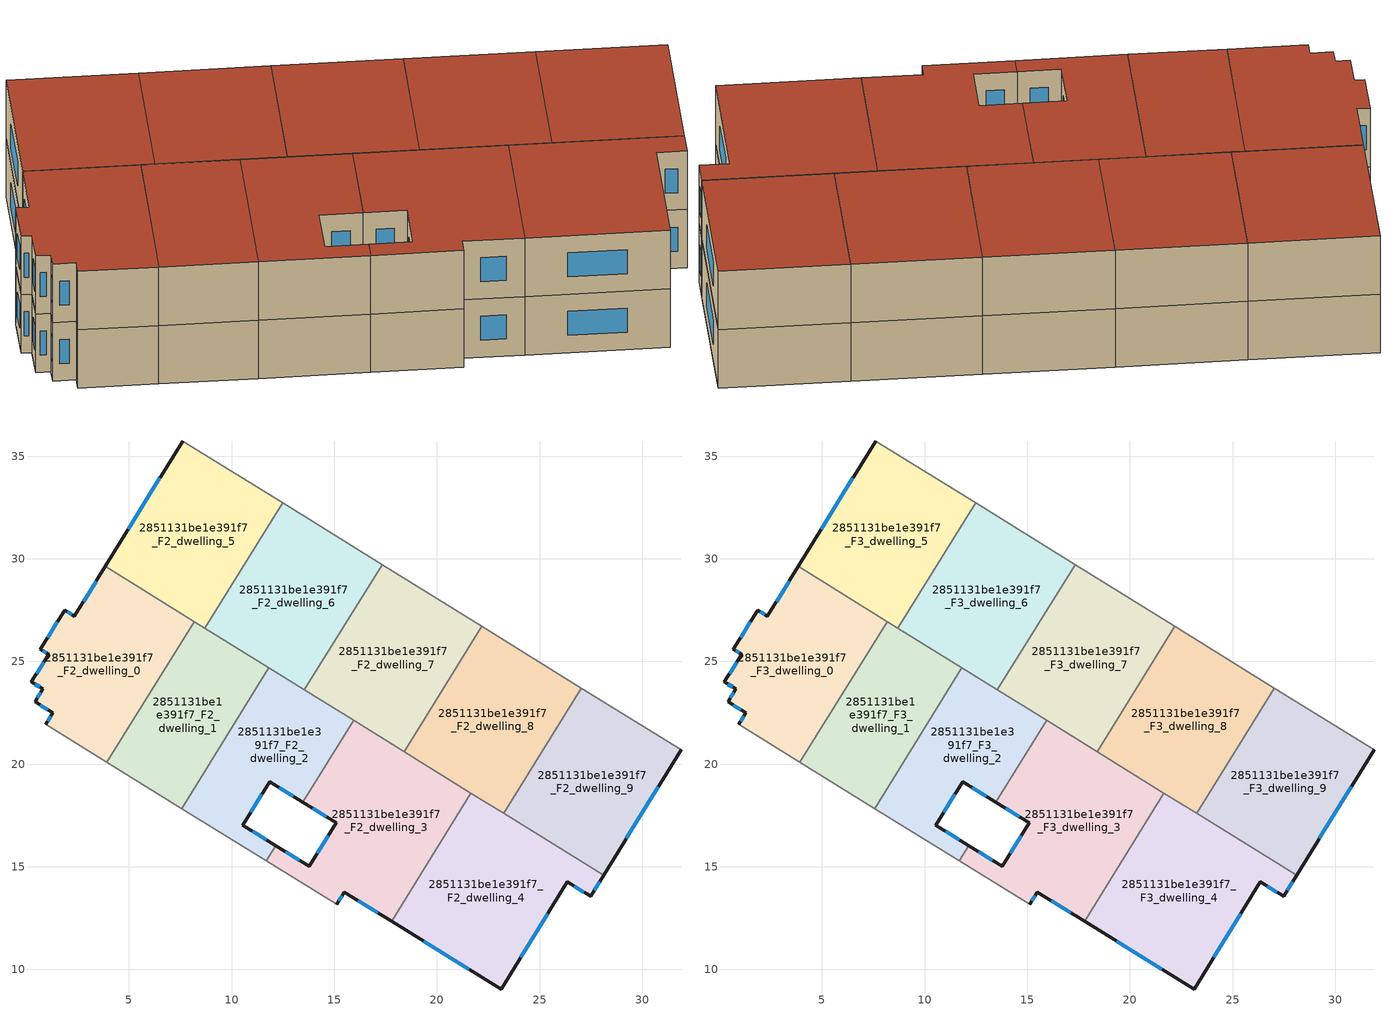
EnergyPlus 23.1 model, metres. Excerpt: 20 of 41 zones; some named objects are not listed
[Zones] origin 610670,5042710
2851131be1e391f7_F2_dwelling_0
 floor to 2851131be1e391f7_F1_dwelling_0 (EU_floor_Construction): 8.17,26.95 3.92,20.09 0.95,21.93 1.3,22.5 0.43,23.04 0.81,23.66 0.25,24 1.09,25.36 0.69,25.6 1.86,27.5 2.35,27.21 3.84,29.63 z6
 wall outside (EU_wall_Construction): 3.84,29.63 2.35,27.21 1.86,27.5 0.69,25.6 1.09,25.36 0.25,24 0.81,23.66 0.43,23.04 1.3,22.5 0.95,21.93 z6:9
 wall to 2851131be1e391f7_F2_dwelling_1 (EU_wall_Construction): 3.92,20.09 8.17,26.95 z6:9
 wall adiabatic (EU_wall_Construction): 0.95,21.93 3.92,20.09 z6:9
 wall to 2851131be1e391f7_F2_dwelling_5 (EU_wall_Construction): 8.17,26.95 3.84,29.63 z6:9
 window (EU_Window_Construction): 2.2,27.29 2.01,27.42 / 3.4,28.91 2.79,27.92 / 1.19,22.33 1.05,22.1 / 0.68,22.88 1.04,22.66 / 0.7,23.48 0.54,23.22 / 0.42,23.9 0.65,23.76 / 0.84,24.96 0.5,24.4 / 0.81,25.53 0.97,25.43 / 1.52,26.94 1.03,26.16 z6.88:8.12
2851131be1e391f7_F2_dwelling_1
 floor to 2851131be1e391f7_F1_dwelling_1 (EU_floor_Construction): 11.82,24.69 7.57,17.84 3.92,20.09 8.17,26.95 z6
 wall to 2851131be1e391f7_F2_dwelling_2 (EU_wall_Construction): 7.57,17.84 11.82,24.69 z6:9
 wall adiabatic (EU_wall_Construction): 3.92,20.09 7.57,17.84 z6:9
 wall to 2851131be1e391f7_F2_dwelling_6 (EU_wall_Construction): 11.82,24.69 8.7,26.62 z6:9
 wall to 2851131be1e391f7_F2_dwelling_5 (EU_wall_Construction): 8.69,26.62 8.17,26.95 z6:9
2851131be1e391f7_F2_dwelling_2
 floor to 2851131be1e391f7_F1_dwelling_2 (EU_floor_Construction): 15.94,22.13 13.47,18.14 11.85,19.15 10.54,17.03 12.16,16.03 11.7,15.28 7.57,17.84 11.82,24.69 z6
 wall outside (EU_wall_Construction): 12.16,16.03 10.54,17.03 11.85,19.15 13.47,18.14 z6:9
 wall to 2851131be1e391f7_F2_dwelling_3 (EU_wall_Construction): 11.7,15.28 12.16,16.03 / 13.47,18.14 15.94,22.13 z6:9
 wall adiabatic (EU_wall_Construction): 7.57,17.84 11.7,15.28 z6:9
 wall to 2851131be1e391f7_F2_dwelling_7 (EU_wall_Construction): 15.94,22.13 13.55,23.61 z6:9
 wall to 2851131be1e391f7_F2_dwelling_6 (EU_wall_Construction): 13.55,23.61 11.82,24.69 z6:9
 window (EU_Window_Construction): 10.93,17.66 11.47,18.52 / 11.68,16.33 11.02,16.74 / 12.33,18.85 12.99,18.44 z6.88:8.12
2851131be1e391f7_F2_dwelling_3
 floor to 2851131be1e391f7_F1_dwelling_3 (EU_floor_Construction): 21.66,18.59 17.79,12.35 15.49,13.77 15.12,13.17 11.7,15.28 12.16,16.03 13.78,15.03 15.09,17.14 13.47,18.14 15.94,22.13 z6
 wall outside (EU_wall_Construction): 15.12,13.17 15.49,13.77 17.79,12.35 / 13.47,18.14 15.09,17.14 13.78,15.03 12.16,16.03 z6:9
 wall adiabatic (EU_wall_Construction): 11.7,15.28 15.12,13.17 z6:9
 wall to 2851131be1e391f7_F2_dwelling_4 (EU_wall_Construction): 17.79,12.35 21.66,18.59 z6:9
 wall to 2851131be1e391f7_F2_dwelling_8 (EU_wall_Construction): 21.66,18.59 18.4,20.61 z6:9
 wall to 2851131be1e391f7_F2_dwelling_7 (EU_wall_Construction): 18.4,20.61 15.94,22.13 z6:9
 window (EU_Window_Construction): 15.23,13.35 15.38,13.59 / 13.3,15.33 12.64,15.74 / 14.7,16.52 14.17,15.65 / 13.95,17.85 14.61,17.44 / 16.17,13.35 17.11,12.77 z6.88:8.12
2851131be1e391f7_F2_dwelling_4
 floor to 2851131be1e391f7_F1_dwelling_4 (EU_floor_Construction): 28.11,14.58 27.48,13.56 26.35,14.26 23.13,9.05 17.79,12.35 21.66,18.59 z6
 wall outside (EU_wall_Construction): 17.79,12.35 23.13,9.05 26.35,14.26 27.48,13.56 28.11,14.58 z6:9
 wall to 2851131be1e391f7_F2_dwelling_9 (EU_wall_Construction): 28.11,14.58 23.25,17.6 z6:9
 wall to 2851131be1e391f7_F2_dwelling_8 (EU_wall_Construction): 23.25,17.6 21.66,18.59 z6:9
 window (EU_Window_Construction): 27.67,13.86 27.93,14.28 / 26.68,14.06 27.15,13.77 / 24.08,10.59 25.4,12.72 / 19.36,11.38 21.55,10.02 z6.88:8.12
2851131be1e391f7_F2_dwelling_5
 floor to 2851131be1e391f7_F1_dwelling_5 (EU_floor_Construction): 12.48,32.73 8.69,26.62 3.84,29.63 7.62,35.74 z6
 wall outside (EU_wall_Construction): 7.62,35.74 3.84,29.63 z6:9
 wall adiabatic (EU_wall_Construction): 12.48,32.73 7.62,35.74 z6:9
 wall to 2851131be1e391f7_F2_dwelling_6 (EU_wall_Construction): 8.69,26.62 12.48,32.73 z6:9
 window (EU_Window_Construction): 6.51,33.94 4.96,31.43 z6.88:8.12
2851131be1e391f7_F2_dwelling_6
 floor to 2851131be1e391f7_F1_dwelling_6 (EU_floor_Construction): 17.33,29.72 13.55,23.61 8.69,26.62 12.48,32.73 z6
 wall adiabatic (EU_wall_Construction): 17.33,29.72 12.48,32.73 z6:9
 wall to 2851131be1e391f7_F2_dwelling_7 (EU_wall_Construction): 13.55,23.61 17.33,29.72 z6:9
2851131be1e391f7_F2_dwelling_7
 floor to 2851131be1e391f7_F1_dwelling_7 (EU_floor_Construction): 22.19,26.71 18.4,20.61 13.55,23.61 17.33,29.72 z6
 wall adiabatic (EU_wall_Construction): 22.19,26.71 17.33,29.72 z6:9
 wall to 2851131be1e391f7_F2_dwelling_8 (EU_wall_Construction): 18.4,20.61 22.19,26.71 z6:9
2851131be1e391f7_F2_dwelling_8
 floor to 2851131be1e391f7_F1_dwelling_8 (EU_floor_Construction): 27.04,23.7 23.25,17.6 18.4,20.61 22.19,26.71 z6
 wall adiabatic (EU_wall_Construction): 27.04,23.7 22.19,26.71 z6:9
 wall to 2851131be1e391f7_F2_dwelling_9 (EU_wall_Construction): 23.25,17.6 27.04,23.7 z6:9
2851131be1e391f7_F2_dwelling_9
 floor to 2851131be1e391f7_F1_dwelling_9 (EU_floor_Construction): 31.89,20.7 28.11,14.58 23.25,17.6 27.04,23.7 z6
 wall outside (EU_wall_Construction): 28.11,14.58 31.89,20.7 z6:9
 wall adiabatic (EU_wall_Construction): 31.89,20.7 27.04,23.7 z6:9
 window (EU_Window_Construction): 29.23,16.39 30.77,18.89 z6.88:8.12
2851131be1e391f7_F3_dwelling_0
 floor to 2851131be1e391f7_F2_dwelling_0 (EU_floor_Construction): 8.17,26.95 3.92,20.09 0.95,21.93 1.3,22.5 0.43,23.04 0.81,23.66 0.25,24 1.09,25.36 0.69,25.6 1.86,27.5 2.35,27.21 3.84,29.63 z9
 wall outside (EU_wall_Construction): 3.84,29.63 2.35,27.21 1.86,27.5 0.69,25.6 1.09,25.36 0.25,24 0.81,23.66 0.43,23.04 1.3,22.5 0.95,21.93 z9:12
 wall to 2851131be1e391f7_F3_dwelling_1 (EU_wall_Construction): 3.92,20.09 8.17,26.95 z9:12
 wall adiabatic (EU_wall_Construction): 0.95,21.93 3.92,20.09 z9:12
 wall to 2851131be1e391f7_F3_dwelling_5 (EU_wall_Construction): 8.17,26.95 3.84,29.63 z9:12
 window (EU_Window_Construction): 2.2,27.29 2.01,27.42 / 3.4,28.91 2.79,27.92 / 1.19,22.33 1.05,22.1 / 0.68,22.88 1.04,22.66 / 0.7,23.48 0.54,23.22 / 0.42,23.9 0.65,23.76 / 0.84,24.96 0.5,24.4 / 0.81,25.53 0.97,25.43 / 1.52,26.94 1.03,26.16 z9.88:11.12
 roof outside (EU_roof_Construction): 3.92,20.09 8.17,26.95 3.84,29.63 2.35,27.21 1.86,27.5 0.69,25.6 1.09,25.36 0.25,24 0.81,23.66 0.43,23.04 1.3,22.5 0.95,21.93 z12
2851131be1e391f7_F3_dwelling_1
 floor to 2851131be1e391f7_F2_dwelling_1 (EU_floor_Construction): 11.82,24.69 7.57,17.84 3.92,20.09 8.17,26.95 z9
 wall to 2851131be1e391f7_F3_dwelling_2 (EU_wall_Construction): 7.57,17.84 11.82,24.69 z9:12
 wall adiabatic (EU_wall_Construction): 3.92,20.09 7.57,17.84 z9:12
 wall to 2851131be1e391f7_F3_dwelling_6 (EU_wall_Construction): 11.82,24.69 8.7,26.62 z9:12
 wall to 2851131be1e391f7_F3_dwelling_5 (EU_wall_Construction): 8.69,26.62 8.17,26.95 z9:12
 roof outside (EU_roof_Construction): 7.57,17.84 11.82,24.69 8.17,26.95 3.92,20.09 z12
2851131be1e391f7_F3_dwelling_2
 floor to 2851131be1e391f7_F2_dwelling_2 (EU_floor_Construction): 15.94,22.13 13.47,18.14 11.85,19.15 10.54,17.03 12.16,16.03 11.7,15.28 7.57,17.84 11.82,24.69 z9
 wall outside (EU_wall_Construction): 12.16,16.03 10.54,17.03 11.85,19.15 13.47,18.14 z9:12
 wall to 2851131be1e391f7_F3_dwelling_3 (EU_wall_Construction): 11.7,15.28 12.16,16.03 / 13.47,18.14 15.94,22.13 z9:12
 wall adiabatic (EU_wall_Construction): 7.57,17.84 11.7,15.28 z9:12
 wall to 2851131be1e391f7_F3_dwelling_7 (EU_wall_Construction): 15.94,22.13 13.55,23.61 z9:12
 wall to 2851131be1e391f7_F3_dwelling_6 (EU_wall_Construction): 13.55,23.61 11.82,24.69 z9:12
 window (EU_Window_Construction): 10.93,17.66 11.47,18.52 / 11.68,16.33 11.02,16.74 / 12.33,18.85 12.99,18.44 z9.88:11.12
 roof outside (EU_roof_Construction): 13.47,18.14 15.94,22.13 11.82,24.69 7.57,17.84 11.7,15.28 12.16,16.03 10.54,17.03 11.85,19.15 z12
2851131be1e391f7_F3_dwelling_3
 floor to 2851131be1e391f7_F2_dwelling_3 (EU_floor_Construction): 21.66,18.59 17.79,12.35 15.49,13.77 15.12,13.17 11.7,15.28 12.16,16.03 13.78,15.03 15.09,17.14 13.47,18.14 15.94,22.13 z9
 wall outside (EU_wall_Construction): 15.12,13.17 15.49,13.77 17.79,12.35 / 13.47,18.14 15.09,17.14 13.78,15.03 12.16,16.03 z9:12
 wall adiabatic (EU_wall_Construction): 11.7,15.28 15.12,13.17 z9:12
 wall to 2851131be1e391f7_F3_dwelling_4 (EU_wall_Construction): 17.79,12.35 21.66,18.59 z9:12
 wall to 2851131be1e391f7_F3_dwelling_8 (EU_wall_Construction): 21.66,18.59 18.4,20.61 z9:12
 wall to 2851131be1e391f7_F3_dwelling_7 (EU_wall_Construction): 18.4,20.61 15.94,22.13 z9:12
 window (EU_Window_Construction): 15.23,13.35 15.38,13.59 / 13.3,15.33 12.64,15.74 / 14.7,16.52 14.17,15.65 / 13.95,17.85 14.61,17.44 / 16.17,13.35 17.11,12.77 z9.88:11.12
 roof outside (EU_roof_Construction): 17.79,12.35 21.66,18.59 15.94,22.13 13.47,18.14 15.09,17.14 13.78,15.03 12.16,16.03 11.7,15.28 15.12,13.17 15.49,13.77 z12
2851131be1e391f7_F3_dwelling_4
 floor to 2851131be1e391f7_F2_dwelling_4 (EU_floor_Construction): 28.11,14.58 27.48,13.56 26.35,14.26 23.13,9.05 17.79,12.35 21.66,18.59 z9
 wall outside (EU_wall_Construction): 17.79,12.35 23.13,9.05 26.35,14.26 27.48,13.56 28.11,14.58 z9:12
 wall to 2851131be1e391f7_F3_dwelling_9 (EU_wall_Construction): 28.11,14.58 23.25,17.6 z9:12
 wall to 2851131be1e391f7_F3_dwelling_8 (EU_wall_Construction): 23.25,17.6 21.66,18.59 z9:12
 window (EU_Window_Construction): 27.67,13.86 27.93,14.28 / 26.68,14.06 27.15,13.77 / 24.08,10.59 25.4,12.72 / 19.36,11.38 21.55,10.02 z9.88:11.12
 roof outside (EU_roof_Construction): 27.48,13.56 28.11,14.58 21.66,18.59 17.79,12.35 23.13,9.05 26.35,14.26 z12
2851131be1e391f7_F3_dwelling_5
 floor to 2851131be1e391f7_F2_dwelling_5 (EU_floor_Construction): 12.48,32.73 8.69,26.62 3.84,29.63 7.62,35.74 z9
 wall outside (EU_wall_Construction): 7.62,35.74 3.84,29.63 z9:12
 wall adiabatic (EU_wall_Construction): 12.48,32.73 7.62,35.74 z9:12
 wall to 2851131be1e391f7_F3_dwelling_6 (EU_wall_Construction): 8.69,26.62 12.48,32.73 z9:12
 window (EU_Window_Construction): 6.51,33.94 4.96,31.43 z9.88:11.12
 roof outside (EU_roof_Construction): 8.69,26.62 12.48,32.73 7.62,35.74 3.84,29.63 z12
2851131be1e391f7_F3_dwelling_6
 floor to 2851131be1e391f7_F2_dwelling_6 (EU_floor_Construction): 17.33,29.72 13.55,23.61 8.69,26.62 12.48,32.73 z9
 wall adiabatic (EU_wall_Construction): 17.33,29.72 12.48,32.73 z9:12
 wall to 2851131be1e391f7_F3_dwelling_7 (EU_wall_Construction): 13.55,23.61 17.33,29.72 z9:12
 roof outside (EU_roof_Construction): 13.55,23.61 17.33,29.72 12.48,32.73 8.69,26.62 z12
2851131be1e391f7_F3_dwelling_7
 floor to 2851131be1e391f7_F2_dwelling_7 (EU_floor_Construction): 22.19,26.71 18.4,20.61 13.55,23.61 17.33,29.72 z9
 wall adiabatic (EU_wall_Construction): 22.19,26.71 17.33,29.72 z9:12
 wall to 2851131be1e391f7_F3_dwelling_8 (EU_wall_Construction): 18.4,20.61 22.19,26.71 z9:12
 roof outside (EU_roof_Construction): 18.4,20.61 22.19,26.71 17.33,29.72 13.55,23.61 z12
2851131be1e391f7_F3_dwelling_8
 floor to 2851131be1e391f7_F2_dwelling_8 (EU_floor_Construction): 27.04,23.7 23.25,17.6 18.4,20.61 22.19,26.71 z9
 wall adiabatic (EU_wall_Construction): 27.04,23.7 22.19,26.71 z9:12
 wall to 2851131be1e391f7_F3_dwelling_9 (EU_wall_Construction): 23.25,17.6 27.04,23.7 z9:12
 roof outside (EU_roof_Construction): 23.25,17.6 27.04,23.7 22.19,26.71 18.4,20.61 z12
2851131be1e391f7_F3_dwelling_9
 floor to 2851131be1e391f7_F2_dwelling_9 (EU_floor_Construction): 31.89,20.7 28.11,14.58 23.25,17.6 27.04,23.7 z9
 wall outside (EU_wall_Construction): 28.11,14.58 31.89,20.7 z9:12
 wall adiabatic (EU_wall_Construction): 31.89,20.7 27.04,23.7 z9:12
 window (EU_Window_Construction): 29.23,16.39 30.77,18.89 z9.88:11.12
 roof outside (EU_roof_Construction): 28.11,14.58 31.89,20.7 27.04,23.7 23.25,17.6 z12
[Building]
EU S2 Campaign: North Axis=0; Terrain=City; Solar Distribution=FullExterior
[Site:Location]
Montreal-Trudeau.Intl.AP: Latitude=45.4667; Longitude=-73.75; Time Zone=-5; Elevation=36
[SizingPeriod:WeatherFileDays]
AnnualSizingPeriod: Begin Month=1; Begin Day of Month=1; End Month=12; End Day of Month=31; Day of Week for Start Day=Monday; Use Weather File Daylight Saving Period=No; Use Weather File Rain and Snow Indicators=No
[MATERIAL]
EU_InternalMass_Material: Roughness=MediumRough; Thickness=0.1; Conductivity=1; Density=1800; Specific Heat=900; Thermal Absorptance=0.9; Solar Absorptance=0.7; Visible Absorptance=0.7
[MATERIAL:NOMASS] Roughness=MediumRough; Thermal Absorptance=0.9; Solar Absorptance=0.7; Visible Absorptance=0.7
Name | Thermal Resistance
EU_wall_NoMass | 1.609
EU_roof_NoMass | 2.744
EU_floor_NoMass | 1.35572
[WINDOWMATERIAL:SIMPLEGLAZINGSYSTEM]
EU_Window_SimpleGlazing: UFactor=2.99806; Solar Heat Gain Coefficient=0.8; Visible Transmittance=0.8
[CONSTRUCTION]
EU_wall_Construction: EU_wall_NoMass
EU_roof_Construction: EU_roof_NoMass
EU_floor_Construction: EU_floor_NoMass
EU_Window_Construction: EU_Window_SimpleGlazing
EU_InternalMass_Construction: EU_InternalMass_Material
[ZONE] Type=1; Multiplier=1; Ceiling Height=autocalculate; Floor Area=autocalculate; Part of Total Floor Area=Yes
Name | Volume
2851131be1e391f7_F2_dwelling_0; 2851131be1e391f7_F3_dwelling_0 | 123.031
2851131be1e391f7_F2_dwelling_1; 2851131be1e391f7_F3_dwelling_1 | 103.6875
2851131be1e391f7_F2_dwelling_2; 2851131be1e391f7_F3_dwelling_2 | 103.137
2851131be1e391f7_F2_dwelling_3; 2851131be1e391f7_F3_dwelling_3 | 142.452
2851131be1e391f7_F2_dwelling_4; 2851131be1e391f7_F3_dwelling_4 | 142.843
2851131be1e391f7_F2_dwelling_5; 2851131be1e391f7_F3_dwelling_5 | 123.048
2851131be1e391f7_F2_dwelling_6; 2851131be1e391f7_F3_dwelling_6 | 123.04
2851131be1e391f7_F2_dwelling_7; 2851131be1e391f7_F3_dwelling_7 | 123.037
2851131be1e391f7_F2_dwelling_8; 2851131be1e391f7_F3_dwelling_8 | 123.023
2851131be1e391f7_F2_dwelling_9; 2851131be1e391f7_F3_dwelling_9 | 123.052
[INTERNALMASS] Construction=EU_InternalMass_Construction
Name | Zone or ZoneList | Surface Area
2851131be1e391f7_F2_dwelling_0_EU_InternalMass | 2851131be1e391f7_F2_dwelling_0 | 41.0103
2851131be1e391f7_F2_dwelling_1_EU_InternalMass | 2851131be1e391f7_F2_dwelling_1 | 34.5633
2851131be1e391f7_F2_dwelling_2_EU_InternalMass | 2851131be1e391f7_F2_dwelling_2 | 34.3788
2851131be1e391f7_F2_dwelling_3_EU_InternalMass | 2851131be1e391f7_F2_dwelling_3 | 47.482
2851131be1e391f7_F2_dwelling_4_EU_InternalMass | 2851131be1e391f7_F2_dwelling_4 | 47.6178
2851131be1e391f7_F2_dwelling_5_EU_InternalMass | 2851131be1e391f7_F2_dwelling_5 | 41.0158
2851131be1e391f7_F2_dwelling_6_EU_InternalMass | 2851131be1e391f7_F2_dwelling_6 | 41.0139
2851131be1e391f7_F2_dwelling_7_EU_InternalMass | 2851131be1e391f7_F2_dwelling_7 | 41.0123
2851131be1e391f7_F2_dwelling_8_EU_InternalMass | 2851131be1e391f7_F2_dwelling_8 | 41.0078
2851131be1e391f7_F2_dwelling_9_EU_InternalMass | 2851131be1e391f7_F2_dwelling_9 | 41.0174
2851131be1e391f7_F3_dwelling_0_EU_InternalMass | 2851131be1e391f7_F3_dwelling_0 | 41.0103
2851131be1e391f7_F3_dwelling_1_EU_InternalMass | 2851131be1e391f7_F3_dwelling_1 | 34.5633
2851131be1e391f7_F3_dwelling_2_EU_InternalMass | 2851131be1e391f7_F3_dwelling_2 | 34.3788
2851131be1e391f7_F3_dwelling_3_EU_InternalMass | 2851131be1e391f7_F3_dwelling_3 | 47.482
2851131be1e391f7_F3_dwelling_4_EU_InternalMass | 2851131be1e391f7_F3_dwelling_4 | 47.6178
2851131be1e391f7_F3_dwelling_5_EU_InternalMass | 2851131be1e391f7_F3_dwelling_5 | 41.0158
2851131be1e391f7_F3_dwelling_6_EU_InternalMass | 2851131be1e391f7_F3_dwelling_6 | 41.0139
2851131be1e391f7_F3_dwelling_7_EU_InternalMass | 2851131be1e391f7_F3_dwelling_7 | 41.0123
2851131be1e391f7_F3_dwelling_8_EU_InternalMass | 2851131be1e391f7_F3_dwelling_8 | 41.0078
2851131be1e391f7_F3_dwelling_9_EU_InternalMass | 2851131be1e391f7_F3_dwelling_9 | 41.0174
[OTHEREQUIPMENT] Fuel Type=Electricity; Design Level Calculation Method=Watts/Area; Power per Zone Floor Area=1; Fraction Latent=0; Fraction Radiant=0; Fraction Lost=0; Carbon Dioxide Generation Rate=0; EndUse Subcategory=EU_Step8_InternalGains
Name | Zone or ZoneList or Space or SpaceList | Schedule
EU_Step8_InternalGain_2851131be1e391f7_F2_dwelling_0_f000 | 2851131be1e391f7_F2_dwelling_0 | EU_Step8_GainSchedule_2851131be1e391f7_F2_dwelling_0_f000
EU_Step8_InternalGain_2851131be1e391f7_F2_dwelling_1_f000 | 2851131be1e391f7_F2_dwelling_1 | EU_Step8_GainSchedule_2851131be1e391f7_F2_dwelling_1_f000
EU_Step8_InternalGain_2851131be1e391f7_F2_dwelling_2_f000 | 2851131be1e391f7_F2_dwelling_2 | EU_Step8_GainSchedule_2851131be1e391f7_F2_dwelling_2_f000
EU_Step8_InternalGain_2851131be1e391f7_F2_dwelling_3_f000 | 2851131be1e391f7_F2_dwelling_3 | EU_Step8_GainSchedule_2851131be1e391f7_F2_dwelling_3_f000
EU_Step8_InternalGain_2851131be1e391f7_F2_dwelling_4_f000 | 2851131be1e391f7_F2_dwelling_4 | EU_Step8_GainSchedule_2851131be1e391f7_F2_dwelling_4_f000
EU_Step8_InternalGain_2851131be1e391f7_F2_dwelling_5_f000 | 2851131be1e391f7_F2_dwelling_5 | EU_Step8_GainSchedule_2851131be1e391f7_F2_dwelling_5_f000
EU_Step8_InternalGain_2851131be1e391f7_F2_dwelling_6_f000 | 2851131be1e391f7_F2_dwelling_6 | EU_Step8_GainSchedule_2851131be1e391f7_F2_dwelling_6_f000
EU_Step8_InternalGain_2851131be1e391f7_F2_dwelling_7_f000 | 2851131be1e391f7_F2_dwelling_7 | EU_Step8_GainSchedule_2851131be1e391f7_F2_dwelling_7_f000
EU_Step8_InternalGain_2851131be1e391f7_F2_dwelling_8_f000 | 2851131be1e391f7_F2_dwelling_8 | EU_Step8_GainSchedule_2851131be1e391f7_F2_dwelling_8_f000
EU_Step8_InternalGain_2851131be1e391f7_F2_dwelling_9_f000 | 2851131be1e391f7_F2_dwelling_9 | EU_Step8_GainSchedule_2851131be1e391f7_F2_dwelling_9_f000
EU_Step8_InternalGain_2851131be1e391f7_F3_dwelling_0_f000 | 2851131be1e391f7_F3_dwelling_0 | EU_Step8_GainSchedule_2851131be1e391f7_F3_dwelling_0_f000
EU_Step8_InternalGain_2851131be1e391f7_F3_dwelling_1_f000 | 2851131be1e391f7_F3_dwelling_1 | EU_Step8_GainSchedule_2851131be1e391f7_F3_dwelling_1_f000
EU_Step8_InternalGain_2851131be1e391f7_F3_dwelling_2_f000 | 2851131be1e391f7_F3_dwelling_2 | EU_Step8_GainSchedule_2851131be1e391f7_F3_dwelling_2_f000
EU_Step8_InternalGain_2851131be1e391f7_F3_dwelling_3_f000 | 2851131be1e391f7_F3_dwelling_3 | EU_Step8_GainSchedule_2851131be1e391f7_F3_dwelling_3_f000
EU_Step8_InternalGain_2851131be1e391f7_F3_dwelling_4_f000 | 2851131be1e391f7_F3_dwelling_4 | EU_Step8_GainSchedule_2851131be1e391f7_F3_dwelling_4_f000
EU_Step8_InternalGain_2851131be1e391f7_F3_dwelling_5_f000 | 2851131be1e391f7_F3_dwelling_5 | EU_Step8_GainSchedule_2851131be1e391f7_F3_dwelling_5_f000
EU_Step8_InternalGain_2851131be1e391f7_F3_dwelling_6_f000 | 2851131be1e391f7_F3_dwelling_6 | EU_Step8_GainSchedule_2851131be1e391f7_F3_dwelling_6_f000
EU_Step8_InternalGain_2851131be1e391f7_F3_dwelling_7_f000 | 2851131be1e391f7_F3_dwelling_7 | EU_Step8_GainSchedule_2851131be1e391f7_F3_dwelling_7_f000
EU_Step8_InternalGain_2851131be1e391f7_F3_dwelling_8_f000 | 2851131be1e391f7_F3_dwelling_8 | EU_Step8_GainSchedule_2851131be1e391f7_F3_dwelling_8_f000
EU_Step8_InternalGain_2851131be1e391f7_F3_dwelling_9_f000 | 2851131be1e391f7_F3_dwelling_9 | EU_Step8_GainSchedule_2851131be1e391f7_F3_dwelling_9_f000
[ZONEVENTILATION:DESIGNFLOWRATE] Schedule=EU_AlwaysOn; Design Flow Rate Calculation Method=AirChanges/Hour; Air Changes per Hour=0.684414; Ventilation Type=Natural; Fan Pressure Rise=0; Fan Total Efficiency=1; Constant Term Coefficient=1; Temperature Term Coefficient=0; Velocity Term Coefficient=0; Velocity Squared Term Coefficient=0; Minimum Indoor Temperature=-100; Maximum Indoor Temperature=100; Delta Temperature=-100; Minimum Outdoor Temperature=-100; Maximum Outdoor Temperature=100; Maximum Wind Speed=40
Name | Zone or ZoneList or Space or SpaceList
EU_ConstantAir_2851131be1e391f7_F2_dwelling_0 | 2851131be1e391f7_F2_dwelling_0
EU_ConstantAir_2851131be1e391f7_F2_dwelling_1 | 2851131be1e391f7_F2_dwelling_1
EU_ConstantAir_2851131be1e391f7_F2_dwelling_2 | 2851131be1e391f7_F2_dwelling_2
EU_ConstantAir_2851131be1e391f7_F2_dwelling_3 | 2851131be1e391f7_F2_dwelling_3
EU_ConstantAir_2851131be1e391f7_F2_dwelling_4 | 2851131be1e391f7_F2_dwelling_4
EU_ConstantAir_2851131be1e391f7_F2_dwelling_5 | 2851131be1e391f7_F2_dwelling_5
EU_ConstantAir_2851131be1e391f7_F2_dwelling_6 | 2851131be1e391f7_F2_dwelling_6
EU_ConstantAir_2851131be1e391f7_F2_dwelling_7 | 2851131be1e391f7_F2_dwelling_7
EU_ConstantAir_2851131be1e391f7_F2_dwelling_8 | 2851131be1e391f7_F2_dwelling_8
EU_ConstantAir_2851131be1e391f7_F2_dwelling_9 | 2851131be1e391f7_F2_dwelling_9
EU_ConstantAir_2851131be1e391f7_F3_dwelling_0 | 2851131be1e391f7_F3_dwelling_0
EU_ConstantAir_2851131be1e391f7_F3_dwelling_1 | 2851131be1e391f7_F3_dwelling_1
EU_ConstantAir_2851131be1e391f7_F3_dwelling_2 | 2851131be1e391f7_F3_dwelling_2
EU_ConstantAir_2851131be1e391f7_F3_dwelling_3 | 2851131be1e391f7_F3_dwelling_3
EU_ConstantAir_2851131be1e391f7_F3_dwelling_4 | 2851131be1e391f7_F3_dwelling_4
EU_ConstantAir_2851131be1e391f7_F3_dwelling_5 | 2851131be1e391f7_F3_dwelling_5
EU_ConstantAir_2851131be1e391f7_F3_dwelling_6 | 2851131be1e391f7_F3_dwelling_6
EU_ConstantAir_2851131be1e391f7_F3_dwelling_7 | 2851131be1e391f7_F3_dwelling_7
EU_ConstantAir_2851131be1e391f7_F3_dwelling_8 | 2851131be1e391f7_F3_dwelling_8
EU_ConstantAir_2851131be1e391f7_F3_dwelling_9 | 2851131be1e391f7_F3_dwelling_9
[HVACTEMPLATE:ZONE:IDEALLOADSAIRSYSTEM] System Availability Schedule=EU_AlwaysOn; Maximum Heating Supply Air Temperature=50; Minimum Cooling Supply Air Temperature=13; Maximum Heating Supply Air Humidity Ratio=0.0156; Minimum Cooling Supply Air Humidity Ratio=0.0077; Heating Limit=NoLimit; Cooling Limit=NoLimit; Heating Availability Schedule=EU_AlwaysOn; Cooling Availability Schedule=EU_CoolingOff; Dehumidification Control Type=ConstantSensibleHeatRatio; Cooling Sensible Heat Ratio=0.7; Dehumidification Setpoint=60; Humidification Control Type=None; Humidification Setpoint=30; Outdoor Air Method=None; Outdoor Air Flow Rate per Person=0.00944; Outdoor Air Flow Rate per Zone Floor Area=0; Outdoor Air Flow Rate per Zone=0; Demand Controlled Ventilation Type=None; Outdoor Air Economizer Type=NoEconomizer; Heat Recovery Type=None; Sensible Heat Recovery Effectiveness=0.7; Latent Heat Recovery Effectiveness=0.65
Name | Template Thermostat
2851131be1e391f7_F2_dwelling_0 | EU_HeatOnly_2851131be1e391f7_F2_dwelling_0
2851131be1e391f7_F2_dwelling_1 | EU_HeatOnly_2851131be1e391f7_F2_dwelling_1
2851131be1e391f7_F2_dwelling_2 | EU_HeatOnly_2851131be1e391f7_F2_dwelling_2
2851131be1e391f7_F2_dwelling_3 | EU_HeatOnly_2851131be1e391f7_F2_dwelling_3
2851131be1e391f7_F2_dwelling_4 | EU_HeatOnly_2851131be1e391f7_F2_dwelling_4
2851131be1e391f7_F2_dwelling_5 | EU_HeatOnly_2851131be1e391f7_F2_dwelling_5
2851131be1e391f7_F2_dwelling_6 | EU_HeatOnly_2851131be1e391f7_F2_dwelling_6
2851131be1e391f7_F2_dwelling_7 | EU_HeatOnly_2851131be1e391f7_F2_dwelling_7
2851131be1e391f7_F2_dwelling_8 | EU_HeatOnly_2851131be1e391f7_F2_dwelling_8
2851131be1e391f7_F2_dwelling_9 | EU_HeatOnly_2851131be1e391f7_F2_dwelling_9
2851131be1e391f7_F3_dwelling_0 | EU_HeatOnly_2851131be1e391f7_F3_dwelling_0
2851131be1e391f7_F3_dwelling_1 | EU_HeatOnly_2851131be1e391f7_F3_dwelling_1
2851131be1e391f7_F3_dwelling_2 | EU_HeatOnly_2851131be1e391f7_F3_dwelling_2
2851131be1e391f7_F3_dwelling_3 | EU_HeatOnly_2851131be1e391f7_F3_dwelling_3
2851131be1e391f7_F3_dwelling_4 | EU_HeatOnly_2851131be1e391f7_F3_dwelling_4
2851131be1e391f7_F3_dwelling_5 | EU_HeatOnly_2851131be1e391f7_F3_dwelling_5
2851131be1e391f7_F3_dwelling_6 | EU_HeatOnly_2851131be1e391f7_F3_dwelling_6
2851131be1e391f7_F3_dwelling_7 | EU_HeatOnly_2851131be1e391f7_F3_dwelling_7
2851131be1e391f7_F3_dwelling_8 | EU_HeatOnly_2851131be1e391f7_F3_dwelling_8
2851131be1e391f7_F3_dwelling_9 | EU_HeatOnly_2851131be1e391f7_F3_dwelling_9
[SIZING:ZONE] Zone Cooling Design Supply Air Temperature Input Method=SupplyAirTemperature; Zone Cooling Design Supply Air Temperature=13; Zone Heating Design Supply Air Temperature Input Method=SupplyAirTemperature; Zone Heating Design Supply Air Temperature=50; Zone Cooling Design Supply Air Humidity Ratio=0.008; Zone Heating Design Supply Air Humidity Ratio=0.008; Cooling Design Air Flow Method=DesignDay; Cooling Design Air Flow Rate=0; Cooling Minimum Air Flow per Zone Floor Area=0.000762; Cooling Minimum Air Flow=0; Cooling Minimum Air Flow Fraction=0.2; Heating Design Air Flow Method=DesignDay; Heating Design Air Flow Rate=0; Heating Maximum Air Flow per Zone Floor Area=0.002032; Heating Maximum Air Flow=0.141576; Heating Maximum Air Flow Fraction=0.3; Account for Dedicated Outdoor Air System=No; Dedicated Outdoor Air System Control Strategy=NeutralSupplyAir; Dedicated Outdoor Air Low Setpoint Temperature for Design=autosize; Dedicated Outdoor Air High Setpoint Temperature for Design=autosize; Zone Load Sizing Method=Sensible Load Only No Latent Load; Zone Latent Cooling Design Supply Air Humidity Ratio Input Method=HumidityRatioDifference; Zone Cooling Design Supply Air Humidity Ratio Difference=0.005; Zone Latent Heating Design Supply Air Humidity Ratio Input Method=HumidityRatioDifference; Zone Humidification Design Supply Air Humidity Ratio Difference=0.005
2851131be1e391f7_F2_dwelling_0; 2851131be1e391f7_F2_dwelling_1; 2851131be1e391f7_F2_dwelling_2; 2851131be1e391f7_F2_dwelling_3; 2851131be1e391f7_F2_dwelling_4; 2851131be1e391f7_F2_dwelling_5; 2851131be1e391f7_F2_dwelling_6; 2851131be1e391f7_F2_dwelling_7; 2851131be1e391f7_F2_dwelling_8; 2851131be1e391f7_F2_dwelling_9; 2851131be1e391f7_F3_dwelling_0; 2851131be1e391f7_F3_dwelling_1; 2851131be1e391f7_F3_dwelling_2; 2851131be1e391f7_F3_dwelling_3; 2851131be1e391f7_F3_dwelling_4; 2851131be1e391f7_F3_dwelling_5; 2851131be1e391f7_F3_dwelling_6; 2851131be1e391f7_F3_dwelling_7; 2851131be1e391f7_F3_dwelling_8; 2851131be1e391f7_F3_dwelling_9
[SCHEDULE:CONSTANT]
Name | Hourly Value
EU_AlwaysOn | 1
EU_CoolingOff | 0
[SCHEDULE:FILE] Column Number=1; Rows to Skip at Top=0; Number of Hours of Data=8760; Column Separator=Comma; Interpolate to Timestep=No; Minutes per Item=60; Adjust Schedule for Daylight Savings=Yes
Name | File
EU_Step8_GainSchedule_2851131be1e391f7_F2_dwelling_0_f000 | ../../schedules/2851131be1e391f7/2851131be1e391f7_F2_dwelling_0_f000_gain.csv
EU_Step8_GainSchedule_2851131be1e391f7_F2_dwelling_1_f000 | ../../schedules/2851131be1e391f7/2851131be1e391f7_F2_dwelling_1_f000_gain.csv
EU_Step8_GainSchedule_2851131be1e391f7_F2_dwelling_2_f000 | ../../schedules/2851131be1e391f7/2851131be1e391f7_F2_dwelling_2_f000_gain.csv
EU_Step8_GainSchedule_2851131be1e391f7_F2_dwelling_3_f000 | ../../schedules/2851131be1e391f7/2851131be1e391f7_F2_dwelling_3_f000_gain.csv
EU_Step8_GainSchedule_2851131be1e391f7_F2_dwelling_4_f000 | ../../schedules/2851131be1e391f7/2851131be1e391f7_F2_dwelling_4_f000_gain.csv
EU_Step8_GainSchedule_2851131be1e391f7_F2_dwelling_5_f000 | ../../schedules/2851131be1e391f7/2851131be1e391f7_F2_dwelling_5_f000_gain.csv
EU_Step8_GainSchedule_2851131be1e391f7_F2_dwelling_6_f000 | ../../schedules/2851131be1e391f7/2851131be1e391f7_F2_dwelling_6_f000_gain.csv
EU_Step8_GainSchedule_2851131be1e391f7_F2_dwelling_7_f000 | ../../schedules/2851131be1e391f7/2851131be1e391f7_F2_dwelling_7_f000_gain.csv
EU_Step8_GainSchedule_2851131be1e391f7_F2_dwelling_8_f000 | ../../schedules/2851131be1e391f7/2851131be1e391f7_F2_dwelling_8_f000_gain.csv
EU_Step8_GainSchedule_2851131be1e391f7_F2_dwelling_9_f000 | ../../schedules/2851131be1e391f7/2851131be1e391f7_F2_dwelling_9_f000_gain.csv
EU_Step8_GainSchedule_2851131be1e391f7_F3_dwelling_0_f000 | ../../schedules/2851131be1e391f7/2851131be1e391f7_F3_dwelling_0_f000_gain.csv
EU_Step8_GainSchedule_2851131be1e391f7_F3_dwelling_1_f000 | ../../schedules/2851131be1e391f7/2851131be1e391f7_F3_dwelling_1_f000_gain.csv
EU_Step8_GainSchedule_2851131be1e391f7_F3_dwelling_2_f000 | ../../schedules/2851131be1e391f7/2851131be1e391f7_F3_dwelling_2_f000_gain.csv
EU_Step8_GainSchedule_2851131be1e391f7_F3_dwelling_3_f000 | ../../schedules/2851131be1e391f7/2851131be1e391f7_F3_dwelling_3_f000_gain.csv
EU_Step8_GainSchedule_2851131be1e391f7_F3_dwelling_4_f000 | ../../schedules/2851131be1e391f7/2851131be1e391f7_F3_dwelling_4_f000_gain.csv
EU_Step8_GainSchedule_2851131be1e391f7_F3_dwelling_5_f000 | ../../schedules/2851131be1e391f7/2851131be1e391f7_F3_dwelling_5_f000_gain.csv
EU_Step8_GainSchedule_2851131be1e391f7_F3_dwelling_6_f000 | ../../schedules/2851131be1e391f7/2851131be1e391f7_F3_dwelling_6_f000_gain.csv
EU_Step8_GainSchedule_2851131be1e391f7_F3_dwelling_7_f000 | ../../schedules/2851131be1e391f7/2851131be1e391f7_F3_dwelling_7_f000_gain.csv
EU_Step8_GainSchedule_2851131be1e391f7_F3_dwelling_8_f000 | ../../schedules/2851131be1e391f7/2851131be1e391f7_F3_dwelling_8_f000_gain.csv
EU_Step8_GainSchedule_2851131be1e391f7_F3_dwelling_9_f000 | ../../schedules/2851131be1e391f7/2851131be1e391f7_F3_dwelling_9_f000_gain.csv
